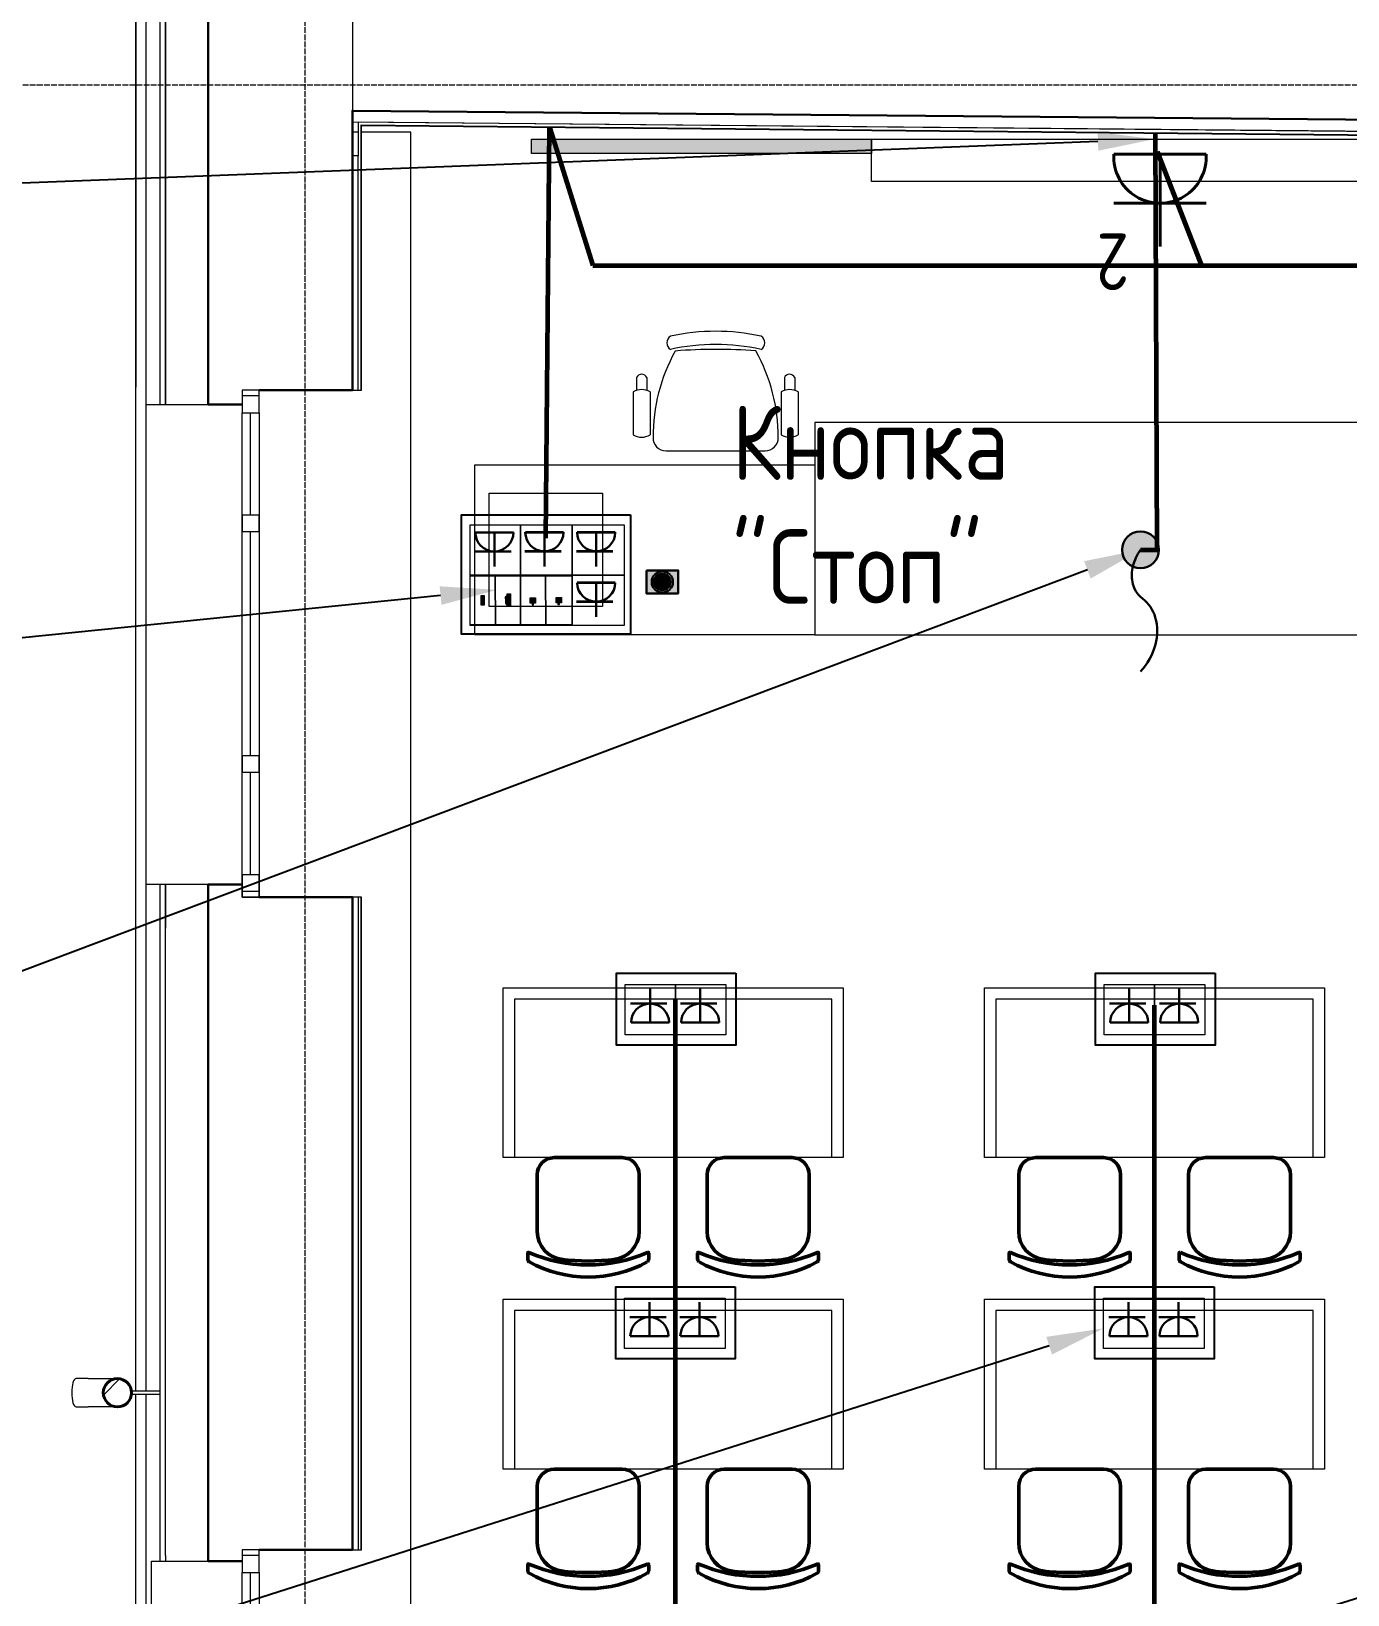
# Model space of a CAD drawing. Header units: millimetres. Extents: x -32 to 417638015, y -35 to 175284279.
# Drawn here: x 1288140 to 1292789, y 83069 to 88588 of the extents above; entities that cross this region are included whole.
import ezdxf
from ezdxf import colors
from ezdxf.entities.mleader import LeaderData, LeaderLine
from ezdxf.math import Vec2, Vec3

# ---------------------------------------------------------------- set-up
doc = ezdxf.new("R2010")
doc.units = ezdxf.units.MM
doc.linetypes.add('ADSK_Линия сетки', pattern=[25, 20, -2.5, 0, -2.5])
for name, color, linetype, lineweight in [('_ Окна', 7, 'Continuous', 9), ('_ЭМ_В полу', 26, 'Кабель в трубе', 60), ('_ЭМ_гофра', 5, 'Continuous', 60), ('_ЭМ_Розетки комп', 1, 'Continuous', 30), ('Обобщенные модели', 7, 'Continuous', 18), ('Окна', 7, 'Continuous', 9), ('Оси', 253, 'Continuous', 9), ('Перекрытие', 7, 'Continuous', 18), ('Стены наружные', 7, 'Continuous', 18), ('Стены несущие', 7, 'Continuous', 30), ('Стены отделка', 7, 'Continuous', 30), ('Стены штриховка', 7, 'Continuous', 9), ('ТХ', 5, 'Continuous', 0), ('ТХ_Задание ЭОМ_СС', 6, 'Continuous', 0), ('ШТРИХОВКА', 252, 'Continuous', 15), ('Электро', 250, 'Continuous', 25), ('ЭМ', 5, 'Continuous', 40), ('ЭОМ_Кабель Быт. розеток', 5, 'Continuous', 30), ('ЭОМ_Кабель для СУП', 150, 'Continuous', 9), ('ЭОМ_Кабельный вывод', 1, 'Continuous', 35)]:
    doc.layers.add(name, color=color, linetype=linetype, lineweight=lineweight)
for name, color, linetype in [('_ЭМ_Надписи', 7, 'Continuous'), ('PDF _СС_розетки', 7, 'Continuous'), ('ВНУТРЯНКА', 1, 'Continuous')]:
    doc.layers.add(name, color=color, linetype=linetype)
doc.layers.add('PDF _ЭОМ _розетки', color=7, linetype='Continuous', true_color=0xeb0000)
doc.styles.add('ELine', font='txt.shx')
doc.styles.add('GOST Common', font='GOST_Common.ttf', dxfattribs={"width": 0.9, "height": 350})
doc.styles.add('ЭОМ', font='isocpeur.ttf', dxfattribs={"width": 0.85, "height": 250})
doc.linetypes.add('TRAY', pattern='A,12.119257,["_",ELine,S=4.5,R=90,X=0,Y=-1.555839],0.750382,["_",ELine,S=4.5,R=0,X=0,Y=-0.805849],1.314849,["_",ELine,S=4.5,R=0,X=0,Y=-0.805849],2.250029,["_",ELine,S=4.5,R=90,X=0,Y=-1.555839],13.565483', length=30)
doc.linetypes.add('Кабель в трубе', pattern='A,8,[133,ltypeshp.shx,S=1,R=0,X=10,Y=1.3],-3,[130,ltypeshp.shx,S=1.5,R=-45,X=-1.5,Y=0],8', length=19)

# ---------------------------------------------------------------- blocks, each defined once
blk = doc.blocks.new('_ЭМ_ТХ2_4 Этаж')
at = {"lineweight": 0}
h = blk.add_hatch(color=8, dxfattribs=at)
h.dxf.hatch_style = 1
h.paths.add_polyline_path([(1914.8, 36444.1), (1914.8, 36394.1), (714.8, 36394.1), (714.8, 36444.1)])
at = {"color": 8, "linetype": 'Continuous'}
for p, q in [((1085.2, 35603), (1085.2, 35557.4)), ((1122, 35602.9), (1122, 35557.2)), ((1607.7, 35602.9), (1607.7, 35557.2)), ((1644.4, 35603), (1644.4, 35557.4)), ((1073.2, 35551.6), (1073.2, 35400.4)), ((1133.4, 35551.6), (1133.4, 35400.4)), ((1596.2, 35551.6), (1596.2, 35400.4)), ((1656.4, 35551.6), (1656.4, 35400.4)), ((1189.7, 35344.1), (1539.9, 35344.1))]:
    blk.add_line(p, q, dxfattribs=at)
at = {"color": 8, "linetype": 'ByBlock', "lineweight": -2}
for p, q in [((794.7, 32848.4), (1034.9, 32848.4)), ((794.7, 32848.4), (1034.9, 32848.4)), ((1394.7, 32848.4), (1634.9, 32848.4)), ((1394.7, 32848.4), (1634.9, 32848.4)), ((2494.7, 32848.4), (2734.9, 32848.4)), ((2494.7, 32848.4), (2734.9, 32848.4)), ((3094.7, 32848.4), (3334.9, 32848.4)), ((3094.7, 32848.4), (3334.9, 32848.4)), ((734.9, 32788.4), (734.9, 32588.1)), ((734.9, 32788.4), (734.9, 32588.1)), ((1094.9, 32788.4), (1094.9, 32588.1)), ((1094.9, 32788.4), (1094.9, 32588.1)), ((1334.9, 32788.4), (1334.9, 32588.1)), ((1334.9, 32788.4), (1334.9, 32588.1)), ((1694.9, 32788.4), (1694.9, 32588.1)), ((1694.9, 32788.4), (1694.9, 32588.1)), ((2434.9, 32788.4), (2434.9, 32588.1)), ((2434.9, 32788.4), (2434.9, 32588.1)), ((2794.9, 32788.4), (2794.9, 32588.1)), ((2794.9, 32788.4), (2794.9, 32588.1)), ((3034.9, 32788.4), (3034.9, 32588.1)), ((3034.9, 32788.4), (3034.9, 32588.1)), ((3394.9, 32788.4), (3394.9, 32588.1)), ((3394.9, 32788.4), (3394.9, 32588.1)), ((701.4, 32489.4), (701.4, 32511.1)), ((701.4, 32489.4), (701.4, 32511.1)), ((1128.4, 32489.4), (1128.4, 32511.1)), ((1128.4, 32489.4), (1128.4, 32511.1)), ((1301.4, 32489.4), (1301.4, 32511.1)), ((1301.4, 32489.4), (1301.4, 32511.1)), ((1728.4, 32489.4), (1728.4, 32511.1)), ((1728.4, 32489.4), (1728.4, 32511.1)), ((2401.4, 32489.4), (2401.4, 32511.1)), ((2401.4, 32489.4), (2401.4, 32511.1)), ((2828.4, 32489.4), (2828.4, 32511.1)), ((2828.4, 32489.4), (2828.4, 32511.1)), ((3001.4, 32489.4), (3001.4, 32511.1)), ((3001.4, 32489.4), (3001.4, 32511.1)), ((3428.4, 32489.4), (3428.4, 32511.1)), ((3428.4, 32489.4), (3428.4, 32511.1)), ((794.7, 31748.4), (1034.9, 31748.4)), ((794.7, 31748.4), (1034.9, 31748.4)), ((1394.7, 31748.4), (1634.9, 31748.4)), ((1394.7, 31748.4), (1634.9, 31748.4)), ((2494.7, 31748.4), (2734.9, 31748.4)), ((2494.7, 31748.4), (2734.9, 31748.4)), ((3094.7, 31748.4), (3334.9, 31748.4)), ((3094.7, 31748.4), (3334.9, 31748.4)), ((734.9, 31688.4), (734.9, 31488.1)), ((734.9, 31688.4), (734.9, 31488.1)), ((1094.9, 31688.4), (1094.9, 31488.1)), ((1094.9, 31688.4), (1094.9, 31488.1)), ((1334.9, 31688.4), (1334.9, 31488.1)), ((1334.9, 31688.4), (1334.9, 31488.1)), ((1694.9, 31688.4), (1694.9, 31488.1)), ((1694.9, 31688.4), (1694.9, 31488.1)), ((2434.9, 31688.4), (2434.9, 31488.1)), ((2434.9, 31688.4), (2434.9, 31488.1)), ((2794.9, 31688.4), (2794.9, 31488.1)), ((2794.9, 31688.4), (2794.9, 31488.1)), ((3034.9, 31688.4), (3034.9, 31488.1)), ((3034.9, 31688.4), (3034.9, 31488.1)), ((3394.9, 31688.4), (3394.9, 31488.1)), ((3394.9, 31688.4), (3394.9, 31488.1)), ((701.4, 31389.4), (701.4, 31411.1)), ((701.4, 31389.4), (701.4, 31411.1)), ((1128.4, 31389.4), (1128.4, 31411.1)), ((1128.4, 31389.4), (1128.4, 31411.1)), ((1301.4, 31389.4), (1301.4, 31411.1)), ((1301.4, 31389.4), (1301.4, 31411.1)), ((1728.4, 31389.4), (1728.4, 31411.1)), ((1728.4, 31389.4), (1728.4, 31411.1)), ((2401.4, 31389.4), (2401.4, 31411.1)), ((2401.4, 31389.4), (2401.4, 31411.1)), ((2828.4, 31389.4), (2828.4, 31411.1)), ((2828.4, 31389.4), (2828.4, 31411.1)), ((3001.4, 31389.4), (3001.4, 31411.1)), ((3001.4, 31389.4), (3001.4, 31411.1)), ((3428.4, 31389.4), (3428.4, 31411.1)), ((3428.4, 31389.4), (3428.4, 31411.1))]:
    blk.add_line(p, q, dxfattribs=at)
at = {"color": 8, "lineweight": 0}
blk.add_lwpolyline([(1914.8, 36444.1), (1914.8, 36394.1), (714.8, 36394.1), (714.8, 36444.1), (1914.8, 36444.1)], dxfattribs=at)
at = {"color": 8, "linetype": 'Continuous', "lineweight": 5}
blk.add_lwpolyline([(3914.8, 36294.1), (1914.8, 36294.1), (1914.8, 36444.1), (3914.8, 36444.1)], close=True, dxfattribs=at)
at = {"color": 8, "linetype": 'Continuous'}
for centre, radius, start, end in [((1220.9, 35725.3), 28.1, 124.2915, 235.7083), ((1365.5, 35018.4), 747.5, 77.602, 102.3978), ((1365.5, 34971.9), 747.5, 77.602, 102.3978), ((1510.2, 35725.3), 28.1, 304.2901, 55.7096), ((1768.2, 35392.6), 624.5, 150.9068, 180.1215), ((1365.5, 33940.1), 1761.9, 85.3938, 94.6546), ((961.4, 35392.6), 624.5, 359.878, 29.1059), ((1103.6, 35594.4), 20.2, 24.8955, 155.3354), ((1626, 35594.4), 20.2, 24.8955, 155.3354), ((1103.3, 35501.5), 58.4, 58.951, 121.0488), ((1626.3, 35501.5), 58.4, 58.951, 121.0488), ((1103.3, 35450.4), 58.4, 238.951, 301.0488), ((1189.1, 35389.5), 45.4, 177.8135, 270.7479), ((1540.5, 35389.5), 45.4, 269.2519, 2.1866), ((1626.3, 35450.4), 58.4, 238.951, 301.0488)]:
    blk.add_arc(centre, radius, start, end, dxfattribs=at)
at = {"color": 8, "linetype": 'ByBlock', "lineweight": -2}
for centre, radius, start, end in [((794.9, 32788.4), 60, 90, 180), ((794.9, 32788.4), 60, 90, 180), ((1034.9, 32788.4), 60, 0, 90), ((1034.9, 32788.4), 60, 0, 90), ((1394.9, 32788.4), 60, 90, 180), ((1394.9, 32788.4), 60, 90, 180), ((1634.9, 32788.4), 60, 0, 90), ((1634.9, 32788.4), 60, 0, 90), ((2494.9, 32788.4), 60, 90, 180), ((2494.9, 32788.4), 60, 90, 180), ((2734.9, 32788.4), 60, 0, 90), ((2734.9, 32788.4), 60, 0, 90), ((3094.9, 32788.4), 60, 90, 180), ((3094.9, 32788.4), 60, 90, 180), ((3334.9, 32788.4), 60, 0, 90), ((3334.9, 32788.4), 60, 0, 90), ((834.9, 32588.1), 100, 180, 264.2584), ((834.9, 32588.1), 100, 180, 264.2584), ((994.9, 32588.1), 100, 275.7416, 0), ((994.9, 32588.1), 100, 275.7416, 0), ((1434.9, 32588.1), 100, 180, 264.2584), ((1434.9, 32588.1), 100, 180, 264.2584), ((1594.9, 32588.1), 100, 275.7416, 0), ((1594.9, 32588.1), 100, 275.7416, 0), ((2534.9, 32588.1), 100, 180, 264.2584), ((2534.9, 32588.1), 100, 180, 264.2584), ((2694.9, 32588.1), 100, 275.7416, 0), ((2694.9, 32588.1), 100, 275.7416, 0), ((3134.9, 32588.1), 100, 180, 264.2584), ((3134.9, 32588.1), 100, 180, 264.2584), ((3294.9, 32588.1), 100, 275.7416, 0), ((3294.9, 32588.1), 100, 275.7416, 0), ((704.4, 32511.1), 3, 63.8978, 180), ((704.4, 32511.1), 3, 63.8978, 180), ((914.9, 32990.7), 520.8, 246.3195, 293.6805), ((914.9, 32990.7), 520.8, 246.3195, 293.6805), ((1125.4, 32511.1), 3, 0, 116.1022), ((1125.4, 32511.1), 3, 0, 116.1022), ((1304.4, 32511.1), 3, 63.8978, 180), ((1304.4, 32511.1), 3, 63.8978, 180), ((1514.9, 32990.7), 520.8, 246.3195, 293.6805), ((1514.9, 32990.7), 520.8, 246.3195, 293.6805), ((1725.4, 32511.1), 3, 0, 116.1022), ((1725.4, 32511.1), 3, 0, 116.1022), ((2404.4, 32511.1), 3, 63.8978, 180), ((2404.4, 32511.1), 3, 63.8978, 180), ((2614.9, 32990.7), 520.8, 246.3195, 293.6805), ((2614.9, 32990.7), 520.8, 246.3195, 293.6805), ((2825.4, 32511.1), 3, 0, 116.1022), ((2825.4, 32511.1), 3, 0, 116.1022), ((3004.4, 32511.1), 3, 63.8978, 180), ((3004.4, 32511.1), 3, 63.8978, 180), ((3214.9, 32990.7), 520.8, 246.3195, 293.6805), ((3214.9, 32990.7), 520.8, 246.3195, 293.6805), ((3425.4, 32511.1), 3, 0, 116.1022), ((3425.4, 32511.1), 3, 0, 116.1022), ((711.4, 32489.4), 10, 180, 238.0683), ((711.4, 32489.4), 10, 180, 238.0683), ((914.9, 32857.4), 430.5, 240.9917, 299.0083), ((914.9, 32857.4), 430.5, 240.9917, 299.0083), ((914.9, 33283.9), 800.4, 263.247, 276.753), ((914.9, 33283.9), 800.4, 263.247, 276.753), ((1118.4, 32489.4), 10, 301.9317, 0), ((1118.4, 32489.4), 10, 301.9317, 0), ((1311.4, 32489.4), 10, 180, 238.0683), ((1311.4, 32489.4), 10, 180, 238.0683), ((1514.9, 32857.4), 430.5, 240.9917, 299.0083), ((1514.9, 32857.4), 430.5, 240.9917, 299.0083), ((1514.9, 33283.9), 800.4, 263.247, 276.753), ((1514.9, 33283.9), 800.4, 263.247, 276.753), ((1718.4, 32489.4), 10, 301.9317, 0), ((1718.4, 32489.4), 10, 301.9317, 0), ((2411.4, 32489.4), 10, 180, 238.0683), ((2411.4, 32489.4), 10, 180, 238.0683), ((2614.9, 32857.4), 430.5, 240.9917, 299.0083), ((2614.9, 32857.4), 430.5, 240.9917, 299.0083), ((2614.9, 33283.9), 800.4, 263.247, 276.753), ((2614.9, 33283.9), 800.4, 263.247, 276.753), ((2818.4, 32489.4), 10, 301.9317, 0), ((2818.4, 32489.4), 10, 301.9317, 0), ((3011.4, 32489.4), 10, 180, 238.0683), ((3011.4, 32489.4), 10, 180, 238.0683), ((3214.9, 32857.4), 430.5, 240.9917, 299.0083), ((3214.9, 32857.4), 430.5, 240.9917, 299.0083), ((3214.9, 33283.9), 800.4, 263.247, 276.753), ((3214.9, 33283.9), 800.4, 263.247, 276.753), ((3418.4, 32489.4), 10, 301.9317, 0), ((3418.4, 32489.4), 10, 301.9317, 0), ((794.9, 31688.4), 60, 90, 180), ((794.9, 31688.4), 60, 90, 180), ((1034.9, 31688.4), 60, 0, 90), ((1034.9, 31688.4), 60, 0, 90), ((1394.9, 31688.4), 60, 90, 180), ((1394.9, 31688.4), 60, 90, 180), ((1634.9, 31688.4), 60, 0, 90), ((1634.9, 31688.4), 60, 0, 90), ((2494.9, 31688.4), 60, 90, 180), ((2494.9, 31688.4), 60, 90, 180), ((2734.9, 31688.4), 60, 0, 90), ((2734.9, 31688.4), 60, 0, 90), ((3094.9, 31688.4), 60, 90, 180), ((3094.9, 31688.4), 60, 90, 180), ((3334.9, 31688.4), 60, 0, 90), ((3334.9, 31688.4), 60, 0, 90), ((834.9, 31488.1), 100, 180, 264.2584), ((834.9, 31488.1), 100, 180, 264.2584), ((994.9, 31488.1), 100, 275.7416, 0), ((994.9, 31488.1), 100, 275.7416, 0), ((1434.9, 31488.1), 100, 180, 264.2584), ((1434.9, 31488.1), 100, 180, 264.2584), ((1594.9, 31488.1), 100, 275.7416, 0), ((1594.9, 31488.1), 100, 275.7416, 0), ((2534.9, 31488.1), 100, 180, 264.2584), ((2534.9, 31488.1), 100, 180, 264.2584), ((2694.9, 31488.1), 100, 275.7416, 0), ((2694.9, 31488.1), 100, 275.7416, 0), ((3134.9, 31488.1), 100, 180, 264.2584), ((3134.9, 31488.1), 100, 180, 264.2584), ((3294.9, 31488.1), 100, 275.7416, 0), ((3294.9, 31488.1), 100, 275.7416, 0), ((704.4, 31411.1), 3, 63.8978, 180), ((704.4, 31411.1), 3, 63.8978, 180), ((914.9, 31890.7), 520.8, 246.3195, 293.6805), ((914.9, 31890.7), 520.8, 246.3195, 293.6805), ((1125.4, 31411.1), 3, 0, 116.1022), ((1125.4, 31411.1), 3, 0, 116.1022), ((1304.4, 31411.1), 3, 63.8978, 180), ((1304.4, 31411.1), 3, 63.8978, 180), ((1514.9, 31890.7), 520.8, 246.3195, 293.6805), ((1514.9, 31890.7), 520.8, 246.3195, 293.6805), ((1725.4, 31411.1), 3, 0, 116.1022), ((1725.4, 31411.1), 3, 0, 116.1022), ((2404.4, 31411.1), 3, 63.8978, 180), ((2404.4, 31411.1), 3, 63.8978, 180), ((2614.9, 31890.7), 520.8, 246.3195, 293.6805), ((2614.9, 31890.7), 520.8, 246.3195, 293.6805), ((2825.4, 31411.1), 3, 0, 116.1022), ((2825.4, 31411.1), 3, 0, 116.1022), ((3004.4, 31411.1), 3, 63.8978, 180), ((3004.4, 31411.1), 3, 63.8978, 180), ((3214.9, 31890.7), 520.8, 246.3195, 293.6805), ((3214.9, 31890.7), 520.8, 246.3195, 293.6805), ((3425.4, 31411.1), 3, 0, 116.1022), ((3425.4, 31411.1), 3, 0, 116.1022), ((711.4, 31389.4), 10, 180, 238.0683), ((711.4, 31389.4), 10, 180, 238.0683), ((914.9, 31757.4), 430.5, 240.9917, 299.0083), ((914.9, 31757.4), 430.5, 240.9917, 299.0083), ((914.9, 32183.9), 800.4, 263.247, 276.753), ((914.9, 32183.9), 800.4, 263.247, 276.753), ((1118.4, 31389.4), 10, 301.9317, 0), ((1118.4, 31389.4), 10, 301.9317, 0), ((1311.4, 31389.4), 10, 180, 238.0683), ((1311.4, 31389.4), 10, 180, 238.0683), ((1514.9, 31757.4), 430.5, 240.9917, 299.0083), ((1514.9, 31757.4), 430.5, 240.9917, 299.0083), ((1514.9, 32183.9), 800.4, 263.247, 276.753), ((1514.9, 32183.9), 800.4, 263.247, 276.753), ((1718.4, 31389.4), 10, 301.9317, 0), ((1718.4, 31389.4), 10, 301.9317, 0), ((2411.4, 31389.4), 10, 180, 238.0683), ((2411.4, 31389.4), 10, 180, 238.0683), ((2614.9, 31757.4), 430.5, 240.9917, 299.0083), ((2614.9, 31757.4), 430.5, 240.9917, 299.0083), ((2614.9, 32183.9), 800.4, 263.247, 276.753), ((2614.9, 32183.9), 800.4, 263.247, 276.753), ((2818.4, 31389.4), 10, 301.9317, 0), ((2818.4, 31389.4), 10, 301.9317, 0), ((3011.4, 31389.4), 10, 180, 238.0683), ((3011.4, 31389.4), 10, 180, 238.0683), ((3214.9, 31757.4), 430.5, 240.9917, 299.0083), ((3214.9, 31757.4), 430.5, 240.9917, 299.0083), ((3214.9, 32183.9), 800.4, 263.247, 276.753), ((3214.9, 32183.9), 800.4, 263.247, 276.753), ((3418.4, 31389.4), 10, 301.9317, 0), ((3418.4, 31389.4), 10, 301.9317, 0)]:
    blk.add_arc(centre, radius, start, end, dxfattribs=at)
at = {"layer": 'ТХ', "color": 8}
for p, q in [((514.8, 35294.1), (1714.8, 35294.1)), ((514.8, 34694.1), (514.8, 35294.1)), ((1714.8, 35294.1), (1714.8, 34694.1)), ((564.8, 35194.1), (964.8, 35194.1)), ((564.8, 34794.1), (564.8, 35194.1)), ((964.8, 35194.1), (964.8, 34794.1)), ((964.8, 34794.1), (564.8, 34794.1)), ((1714.8, 34694.1), (514.8, 34694.1)), ((1774.8, 33408.4), (654.8, 33408.4)), ((654.8, 33408.4), (654.8, 32848.4)), ((1774.8, 32848.4), (1774.8, 33408.4)), ((3474.8, 33408.4), (2354.8, 33408.4)), ((2354.8, 33408.4), (2354.8, 32848.4)), ((3474.8, 32848.4), (3474.8, 33408.4)), ((1774.8, 32308.4), (654.8, 32308.4)), ((654.8, 32308.4), (654.8, 31748.4)), ((1774.8, 31748.4), (1774.8, 32308.4)), ((3474.8, 32308.4), (2354.8, 32308.4)), ((2354.8, 32308.4), (2354.8, 31748.4)), ((3474.8, 31748.4), (3474.8, 32308.4))]:
    blk.add_line(p, q, dxfattribs=at)
for points in [[(1714.8, 35444.1), (1714.8, 34694.1), (4114.8, 34694.1), (4114.8, 35444.1)], [(614.8, 33448.4), (1814.8, 33448.4), (1814.8, 32848.4), (614.8, 32848.4)], [(2314.8, 33448.4), (3514.8, 33448.4), (3514.8, 32848.4), (2314.8, 32848.4)], [(614.8, 32348.4), (1814.8, 32348.4), (1814.8, 31748.4), (614.8, 31748.4)], [(2314.8, 32348.4), (3514.8, 32348.4), (3514.8, 31748.4), (2314.8, 31748.4)]]:
    blk.add_lwpolyline(points, close=True, dxfattribs=at)
blk = doc.blocks.new('План 4 этажа')
at = {"layer": 'Обобщенные модели', "lineweight": 9}
h = blk.add_hatch(dxfattribs=at)
h.set_pattern_fill('FP_18', color=8, angle=90, style=0, pattern_type=2)
h.set_pattern_definition([(45, (591.94, 243.9), (-106.066, 106.066), [])])
h.paths.add_polyline_path([(-6644.722, 32208.588), (-6624.674, 32218.243), (-6610.8, 32235.64), (-6605.848, 32257.334), (-6610.8, 32279.029), (-6624.674, 32296.426), (-6644.722, 32306.081), (-6666.974, 32306.081), (-6687.023, 32296.426), (-6700.897, 32279.029), (-6705.848, 32257.334), (-6700.897, 32235.64), (-6687.023, 32218.243), (-6666.974, 32208.588), (-6662.715, 32208.588)])
at = {"layer": '_ Окна', "color": 8, "lineweight": 18}
for p, q in [((-6155.848, 35796.673), (-6215.848, 35796.673)), ((-6215.848, 35796.673), (-6215.848, 35716.673)), ((-6155.848, 35716.673), (-6155.848, 35796.673)), ((-6215.848, 35716.673), (-6155.848, 35716.673)), ((-6215.848, 35356.673), (-6155.848, 35356.673)), ((-6215.848, 35296.673), (-6215.848, 35356.673)), ((-6155.848, 35356.673), (-6155.848, 35296.673)), ((-6155.848, 35296.673), (-6215.848, 35296.673)), ((-6215.848, 34506.673), (-6155.848, 34506.673)), ((-6215.848, 34446.673), (-6215.848, 34506.673)), ((-6155.848, 34506.673), (-6155.848, 34446.673)), ((-6155.848, 34446.673), (-6215.848, 34446.673)), ((-6215.848, 34086.673), (-6155.848, 34086.673)), ((-6215.848, 34006.673), (-6215.848, 34086.673)), ((-6155.848, 34086.673), (-6155.848, 34006.673)), ((-6155.848, 34006.673), (-6215.848, 34006.673)), ((-6155.848, 31702.155), (-6215.848, 31702.155)), ((-6215.848, 31702.155), (-6215.848, 31622.155)), ((-6155.848, 31622.155), (-6155.848, 31702.155)), ((-6215.848, 31622.155), (-6155.848, 31622.155))]:
    blk.add_line(p, q, dxfattribs=at)
at = {"layer": '_ Окна', "color": 8}
for p, q in [((-6155.848, 35776.673), (-6215.848, 35776.673)), ((-6185.848, 35356.673), (-6185.848, 35716.673)), ((-6185.848, 34506.673), (-6185.848, 35296.673)), ((-6185.848, 34086.673), (-6185.848, 34446.673)), ((-6155.848, 34026.673), (-6215.848, 34026.673)), ((-6155.848, 31682.155), (-6215.848, 31682.155)), ((-6185.848, 31262.155), (-6185.848, 31622.155))]:
    blk.add_line(p, q, dxfattribs=at)
at = {"layer": 'Обобщенные модели', "color": 8}
for p, q in [((-6759.496, 32307.334), (-6802, 32307.334)), ((-6505.848, 32262.334), (-6604.989, 32262.334)), ((-6604.989, 32252.334), (-6505.848, 32252.334)), ((-6802, 32207.334), (-6759.496, 32207.334))]:
    blk.add_line(p, q, dxfattribs=at)
at = {"layer": 'Обобщенные модели', "color": 8, "flags": 128}
for points in [[(-6759.496, 32307.334), (-6753.828, 32307.334), (-6748.243, 32307.334), (-6742.751, 32307.334), (-6737.36, 32307.334), (-6732.078, 32307.334), (-6726.914, 32307.334), (-6721.876, 32307.334), (-6716.973, 32307.334), (-6712.212, 32307.334), (-6707.601, 32307.334), (-6703.147, 32307.334), (-6698.857, 32307.334), (-6694.738, 32307.334), (-6690.798, 32307.334), (-6687.041, 32307.334), (-6683.474, 32307.334), (-6680.103, 32307.334), (-6676.933, 32307.334), (-6673.97, 32307.334), (-6671.217, 32307.334), (-6668.865, 32307.334)], [(-6668.865, 32207.334), (-6670.136, 32207.334), (-6672.799, 32207.334), (-6675.675, 32207.334), (-6678.76, 32207.334), (-6682.048, 32207.334), (-6685.534, 32207.334), (-6689.212, 32207.334), (-6693.077, 32207.334), (-6697.123, 32207.334), (-6701.342, 32207.334), (-6705.729, 32207.334), (-6710.276, 32207.334), (-6714.975, 32207.334), (-6719.82, 32207.334), (-6724.803, 32207.334), (-6729.915, 32207.334), (-6735.149, 32207.334), (-6740.496, 32207.334), (-6745.947, 32207.334), (-6751.495, 32207.334), (-6757.129, 32207.334), (-6759.496, 32207.334)]]:
    blk.add_lwpolyline(points, dxfattribs=at)
at = {"layer": 'Обобщенные модели', "color": 8}
for start, end in [(0, 180), (180, 0)]:
    blk.add_arc((-6655.848, 32257.334), 52, start, end, dxfattribs=at)
at = {"layer": 'Обобщенные модели', "color": 8, "lineweight": 40}
for start, end in [(0, 180), (180, 0)]:
    blk.add_arc((-6655.848, 32257.334), 50, start, end, dxfattribs=at)
at = {"layer": 'Обобщенные модели', "color": 8}
for start_param, end_param in [(3.14159265, 4.71238898), (4.71238898, 6.28318531)]:
    blk.add_ellipse((-6802, 32257.334), major_axis=(0, -50), ratio=0.30901699, start_param=start_param, end_param=end_param, dxfattribs=at)
at = {"layer": 'Окна', "color": 8}
for p, q in [((-6215.848, 35796.673), (-6215.848, 35716.673)), ((-6155.848, 35796.673), (-6215.848, 35796.673)), ((-6155.848, 35716.673), (-6155.848, 35796.673)), ((-6215.848, 35356.673), (-6215.848, 35716.673)), ((-6155.848, 35716.673), (-6155.848, 35356.673)), ((-6215.848, 35356.673), (-6215.848, 35296.673)), ((-6155.848, 35296.673), (-6155.848, 35356.673)), ((-6215.848, 34506.673), (-6215.848, 35296.673)), ((-6155.848, 35296.673), (-6155.848, 34506.673)), ((-6215.848, 34506.673), (-6215.848, 34446.673)), ((-6155.848, 34446.673), (-6155.848, 34506.673)), ((-6215.848, 34086.673), (-6215.848, 34446.673)), ((-6155.848, 34446.673), (-6155.848, 34086.673)), ((-6215.848, 34086.673), (-6215.848, 34006.673)), ((-6155.848, 34006.673), (-6155.848, 34086.673)), ((-6215.848, 34006.673), (-6155.848, 34006.673)), ((-6215.848, 31702.155), (-6215.848, 31622.155)), ((-6155.848, 31702.155), (-6215.848, 31702.155)), ((-6155.848, 31622.155), (-6155.848, 31702.155)), ((-6215.848, 31262.155), (-6215.848, 31622.155)), ((-6155.848, 31622.155), (-6155.848, 31262.155))]:
    blk.add_line(p, q, dxfattribs=at)
at = {"layer": 'Оси', "color": 8, "linetype": 'ADSK_Линия сетки'}
for p, q in [((-5993.495, -3353.101), (-5993.495, 44439.553)), ((-10052.178, 36874.489), (56511.792, 36874.489))]:
    blk.add_line(p, q, dxfattribs=at)
at = {"layer": 'Перекрытие', "color": 8}
for p, q in [((-5805.848, 36707.96), (-5825.848, 36707.96)), ((-5619.637, 36707.96), (-5793.898, 36707.96)), ((-5619.637, 21537.605), (-5619.637, 36707.96)), ((-5815.848, 31701.675), (-6155.848, 31701.675))]:
    blk.add_line(p, q, dxfattribs=at)
at = {"layer": 'Стены наружные', "color": 8}
for p, q in [((-6590.848, 32262.111), (-6590.848, 43352.558)), ((-6555.848, 43352.683), (-6555.848, 32261.986)), ((-6555.848, 35746.673), (-6505.848, 35746.673)), ((-6505.848, 34051.673), (-6555.848, 34051.673)), ((-6590.848, 20667.125), (-6590.848, 32252.558)), ((-6555.848, 32252.683), (-6555.848, 20667.125)), ((-6535.848, 30007.155), (-6535.848, 31662.155)), ((-6535.848, 31662.155), (-6505.848, 31662.155))]:
    blk.add_line(p, q, dxfattribs=at)
at = {"layer": 'Стены несущие', "color": 8}
for p, q in [((-6335.848, 43588.626), (-6335.848, 35746.673)), ((-6335.848, 35746.673), (-6335.848, 42998.612)), ((-5825.848, 36783.642), (201.939, 36730.717)), ((-5825.848, 35796.673), (-5825.848, 36783.642)), ((-6155.848, 35796.673), (-5825.848, 35796.673)), ((-6335.848, 35746.673), (-6215.848, 35746.673)), ((-6335.848, 34051.673), (-6335.848, 31682.155)), ((-6215.848, 34051.673), (-6335.848, 34051.673)), ((-5825.848, 34006.673), (-6155.848, 34006.673)), ((-5825.848, 34006.673), (-5825.848, 31702.155)), ((-6335.848, 31662.155), (-6335.848, 33897.89)), ((-6155.848, 31702.155), (-5825.848, 31702.155)), ((-6335.848, 31662.155), (-6215.848, 31662.155))]:
    blk.add_line(p, q, dxfattribs=at)
at = {"layer": 'Стены отделка', "color": 8, "lineweight": 9}
for p, q in [((-6590.848, 43845.358), (-6590.848, 35807.743)), ((-6505.848, 43759.771), (-6505.848, 35746.673)), ((-5827.896, 36783.66), (-5828.247, 36743.662)), ((-5825.848, 36783.642), (-5827.896, 36783.66)), ((-5828.247, 36743.662), (182.643, 36690.885)), ((-5805.848, 36743.47), (-5805.848, 36623.8)), ((175.997, 36685.644), (-5805.848, 36743.47)), ((-5793.848, 35796.673), (-5793.848, 36731.354)), ((-5793.848, 36731.354), (175.881, 36673.644)), ((-5805.848, 36623.8), (-5825.848, 36623.8)), ((-5825.848, 35796.673), (-5793.848, 35796.673)), ((-6505.848, 35746.673), (-6485.848, 35746.673)), ((-6485.848, 35746.673), (-6335.848, 35746.673)), ((-6505.848, 34051.673), (-6505.848, 31662.155)), ((-6485.848, 34051.673), (-6505.848, 34051.673)), ((-6335.848, 34051.673), (-6485.848, 34051.673)), ((-6485.848, 34051.673), (-6485.848, 33897.89)), ((-6335.848, 33897.89), (-6335.848, 34051.673)), ((-5793.848, 34006.673), (-5825.848, 34006.673)), ((-5805.848, 34006.673), (-5805.848, 33852.89)), ((-5793.848, 31702.155), (-5793.848, 34006.673)), ((-5825.848, 31702.155), (-5793.848, 31702.155)), ((-5805.848, 31722.155), (-5805.848, 31702.155)), ((-6505.848, 31662.155), (-6335.848, 31662.155)), ((-6485.848, 31682.155), (-6485.848, 31662.155))]:
    blk.add_line(p, q, dxfattribs=at)
at = {"layer": 'Стены штриховка', "color": 8}
for p, q in [((-6485.848, 35746.673), (-6485.848, 43759.637)), ((-6485.848, 43739.636), (-6485.848, 35746.673)), ((-5825.848, 37163.657), (-5825.848, 36783.642)), ((-5795.848, 35796.673), (-5795.848, 36733.373)), ((-5795.848, 36733.373), (175.901, 36675.644)), ((-5805.848, 35796.673), (-5805.848, 36623.8)), ((-6485.848, 31682.155), (-6485.848, 34051.673)), ((-5795.848, 31702.155), (-5795.848, 34006.673)), ((-5805.848, 33852.89), (-5805.848, 31722.155))]:
    blk.add_line(p, q, dxfattribs=at)
blk = doc.blocks.new('*U506')
at = {"transparency": 33554559}
h = blk.add_hatch(color=7, dxfattribs=at)
h.dxf.hatch_style = 1
h.paths.add_polyline_path([(37.5, -27), (37.5, 27), (-37.5, 27), (-37.5, -27)])
at = {"transparency": 33554687}
h = blk.add_hatch(color=250, dxfattribs=at)
h.dxf.hatch_style = 1
h.paths.add_polyline_path([(-25, 0, 1), (25, 0, 1)])
h.paths.add_polyline_path([(20, 0, -1), (-20, 0, -1)], flags=16)
h = blk.add_hatch(color=1, dxfattribs=at)
h.dxf.hatch_style = 1
h.paths.add_polyline_path([(-20, 0, 1), (20, 0, 1)])
at = {"color": 0, "linetype": 'ByBlock'}
blk.add_lwpolyline([(-37.5, 27), (37.5, 27), (37.5, -27), (-37.5, -27)], close=True, dxfattribs=at)
at = {"linetype": 'ByBlock', "lineweight": 25}
for radius in [25, 20]:
    blk.add_circle((0, 0), radius, dxfattribs=at)
at = {"insert": (163.8, 415.3), "char_height": 175, "attachment_point": 1, "style": 'GOST Common'}
blk.add_mtext_dynamic_manual_height_columns('Кнопка\\P"Стоп"', width=85.894, gutter_width=12.5, heights=[0], dxfattribs=at)
blk = doc.blocks.new('*U755')
at = {"lineweight": -2}
h = blk.add_hatch(color=0, dxfattribs=at)
h.dxf.hatch_style = 1
edge = h.paths.add_edge_path()
edge.add_arc((0, 0), 65, 0, 360)
at = {"color": 0, "lineweight": -2}
blk.add_lwpolyline([(0, 0, -0.089362), (26.5, -58.4, -0.105459), (28.5, -112.9, -0.18734), (-7.2, -171.8, 0.159257), (-52.4, -238.2, 0.13816), (-53.1, -334.5, 0.121425), (0, -429.7)], format="xyb", dxfattribs=at)
blk.add_circle((0, 0), 65, dxfattribs=at)
at = {"color": 7, "style": 'GOST Common', "width": 0.9}
blk.add_attdef('ОБОРУДОВАНИЕ', (25.5, 446.9), '', height=250, dxfattribs=at)
blk = doc.blocks.new('Люк на 2 места')
at = {"layer": 'PDF _ЭОМ _розетки', "color": 3, "linetype": 'Continuous', "lineweight": 25, "transparency": 33554687}
blk.add_lwpolyline([(0, 254.6), (0, 0), (-421.6, 0), (-421.6, 254.6)], close=True, dxfattribs=at)
at = {"layer": 'PDF _ЭОМ _розетки', "color": 7, "linetype": 'Continuous', "lineweight": 20, "transparency": 33554687}
for points in [[(-213.4, 215.1), (-213.4, 37.3), (-391.2, 37.3), (-391.2, 215.1)], [(-35.6, 215.1), (-35.6, 37.3), (-213.4, 37.3), (-213.4, 215.1)]]:
    blk.add_lwpolyline(points, close=True, dxfattribs=at)
at = {"layer": 'ВНУТРЯНКА', "color": 5, "lineweight": 30, "ltscale": 100, "transparency": 33554687}
for p, q in [((-244.3, 147.2), (-372.2, 147.2)), ((-67.6, 147.2), (-195.5, 147.2))]:
    blk.add_line(p, q, dxfattribs=at)
at = {"layer": 'Электро', "color": 5, "lineweight": 30, "transparency": 33554687}
for p, q in [((-303.2, 80), (-303.2, 200.1)), ((-126.5, 80), (-126.5, 200.1)), ((-370.4, 80), (-235.9, 80)), ((-193.7, 80), (-59.2, 80))]:
    blk.add_line(p, q, dxfattribs=at)
at = {"layer": 'Электро', "color": 5, "lineweight": 30, "transparency": 33554687, "extrusion": (0, 0, -1)}
for centre in [(-303.2, 79.9), (-126.5, 79.9)]:
    blk.add_ellipse(centre, major_axis=(-47.6, -47.6), ratio=1, start_param=0.787621, end_param=3.924768, dxfattribs=at)
blk = doc.blocks.new('розетк для люка')
at = {"layer": 'ВНУТРЯНКА', "color": 5, "lineweight": 30, "ltscale": 100, "transparency": 33554687}
blk.add_line((-67.1, -58.8), (-67.1, 69), dxfattribs=at)
at = {"layer": 'Электро', "color": 5, "lineweight": 30, "transparency": 33554687}
for p, q in [((0, 67.3), (0, -67.3)), ((0, 0), (-120.1, 0))]:
    blk.add_line(p, q, dxfattribs=at)
blk.add_ellipse((0.1, 0), major_axis=(47.6, 47.6), ratio=1, start_param=0.787621, end_param=3.924768, dxfattribs=at)
blk = doc.blocks.new('Люк на 6 мест')
h = blk.add_hatch(color=256)
h.dxf.hatch_style = 1
h.paths.add_polyline_path([(-284.6, 515.7), (-284.6, 526.8), (-319.2, 527), (-319.2, 515.9)])
h = blk.add_hatch(color=256)
h.dxf.hatch_style = 1
h.paths.add_polyline_path([(-323.7, 435.1), (-323.7, 435.1), (-313, 442.8), (-289.1, 442.7), (-279.4, 435), (-279.4, 435), (-279.3, 422.8), (-323.6, 422.8)])
h = blk.add_hatch(color=256)
h.dxf.hatch_style = 1
h.paths.add_polyline_path([(-311.7, 334.8), (-311.7, 341.7), (-317.2, 341.7), (-317.3, 347.2), (-311.8, 347.2), (-311.8, 354.1), (-292.5, 354.1), (-292.5, 334.9)])
h = blk.add_hatch(color=256)
h.dxf.hatch_style = 1
h.paths.add_polyline_path([(-311.3, 243.2), (-311.3, 250.1), (-316.8, 250.1), (-316.8, 255.6), (-311.3, 255.6), (-311.3, 262.4), (-292, 262.5), (-292, 243.2)])
for p, q in [((-289.1, 442.7), (-296.8, 442.7)), ((-296.8, 442.7), (-296.8, 435)), ((-289.1, 435), (-289.1, 442.7)), ((-323.6, 422.8), (-323.7, 435.1)), ((-323.7, 435.1), (-323.7, 435.1)), ((-279.3, 422.8), (-323.6, 422.8)), ((-289.1, 435), (-279.4, 435)), ((-279.4, 435), (-279.3, 422.8))]:
    blk.add_line(p, q)
for points in [[(-215.5, 477.1), (-388.3, 476.8), (-388.3, 565.7), (-215.5, 566)], [(-284.6, 526.8), (-284.6, 515.7), (-319.2, 515.9), (-319.2, 527)], [(-215.5, 388.2), (-388.3, 387.9), (-388.3, 476.8), (-215.5, 477.1)], [(-215.5, 299.3), (-388.3, 299), (-388.3, 387.9), (-215.5, 388.2)], [(-215.8, 205.5), (-388.7, 205.1), (-388.3, 299), (-215.5, 299.3)]]:
    blk.add_lwpolyline(points, close=True)
for points in [[(-311.8, 347.2), (-317.3, 347.2), (-317.2, 341.7), (-311.7, 341.7)], [(-311.8, 347.2), (-311.8, 354.1), (-292.5, 354.1)], [(-292.5, 354.1), (-292.5, 334.9), (-311.7, 334.8), (-311.7, 341.7)], [(-311.3, 255.6), (-316.8, 255.6), (-316.8, 250.1), (-311.3, 250.1)], [(-292, 262.5), (-292, 243.2), (-311.3, 243.2), (-311.3, 250.1)], [(-311.3, 255.6), (-311.3, 262.4), (-292, 262.5)]]:
    blk.add_lwpolyline(points)
at = {"layer": 'PDF _СС_розетки', "linetype": 'Continuous', "lineweight": 20, "transparency": 33554687}
for points in [[(-391.2, 566), (-213.4, 566), (-213.4, 388.2), (-391.2, 388.2)], [(-391.2, 388.2), (-213.4, 388.2), (-213.4, 205.3), (-391.2, 205.3)], [(-391.2, 388.2), (-213.4, 388.2), (-213.4, 205.3), (-391.2, 205.3)], [(-391.2, 205.3), (-213.4, 205.3), (-213.4, 22.4), (-391.2, 22.4)]]:
    blk.add_lwpolyline(points, close=True, dxfattribs=at)
at = {"layer": 'PDF _ЭОМ _розетки', "color": 3, "linetype": 'Continuous', "lineweight": 25, "transparency": 33554687}
blk.add_lwpolyline([(0, 0), (-421.6, 0), (-421.6, 596.5), (0, 596.5)], close=True, dxfattribs=at)
at = {"layer": 'PDF _ЭОМ _розетки', "color": 7, "linetype": 'Continuous', "lineweight": 20, "transparency": 33554687}
for points in [[(-35.6, 388.2), (-213.4, 388.2), (-213.4, 566), (-35.6, 566)], [(-35.6, 205.3), (-213.4, 205.3), (-213.4, 388.2), (-35.6, 388.2)], [(-35.6, 22.4), (-213.4, 22.4), (-213.4, 205.3), (-35.6, 205.3)]]:
    blk.add_lwpolyline(points, close=True, dxfattribs=at)
at = {"layer": 'ВНУТРЯНКА', "color": 5, "lineweight": 30, "ltscale": 100, "transparency": 33554687}
for p, q in [((-129, 244.7), (-129, 372.6)), ((-128.8, 244.7), (-128.8, 372.6)), ((-306.8, 61.8), (-306.8, 189.7)), ((-306.6, 61.8), (-306.6, 189.7)), ((-128.8, 61.8), (-128.8, 189.7))]:
    blk.add_line(p, q, dxfattribs=at)
at = {"layer": 'ВНУТРЯНКА', "color": 1, "lineweight": 30, "ltscale": 100, "transparency": 33554687}
blk.add_line((-129, 61.8), (-129, 189.7), dxfattribs=at)
at = {"layer": 'Электро', "color": 5, "lineweight": 30, "transparency": 33554687}
for p, q in [((-61.9, 370.8), (-61.9, 236.3)), ((-61.7, 370.8), (-61.7, 236.3)), ((-61.9, 303.6), (-181.9, 303.6)), ((-61.7, 303.6), (-181.8, 303.6)), ((-239.5, 188), (-239.5, 53.4)), ((-61.7, 188), (-61.7, 53.4)), ((-239.7, 120.7), (-359.7, 120.7)), ((-239.5, 120.7), (-359.6, 120.7)), ((-61.7, 120.7), (-181.8, 120.7))]:
    blk.add_line(p, q, dxfattribs=at)
at = {"layer": 'Электро', "color": 1, "lineweight": 30, "transparency": 33554687}
for p, q in [((-239.7, 188), (-239.7, 53.4)), ((-61.9, 188), (-61.9, 53.4)), ((-61.9, 120.7), (-181.9, 120.7))]:
    blk.add_line(p, q, dxfattribs=at)
at = {"layer": 'Электро', "color": 5, "lineweight": 30, "transparency": 33554687}
for centre in [(-61.7, 303.6), (-61.6, 303.6), (-239.5, 120.7), (-239.4, 120.7), (-61.6, 120.7)]:
    blk.add_ellipse(centre, major_axis=(47.6, 47.6), ratio=1, start_param=0.787621, end_param=3.924768, dxfattribs=at)
at = {"layer": 'Электро', "color": 1, "lineweight": 30, "transparency": 33554687}
blk.add_ellipse((-61.7, 120.7), major_axis=(47.6, 47.6), ratio=1, start_param=0.787621, end_param=3.924768, dxfattribs=at)
at = {"color": 5, "linetype": 'TRAY', "lineweight": 53, "transparency": 33554687}
blk.add_blockref('розетк для люка', (-61.9, 480.3), dxfattribs=at)
blk = doc.blocks.new('2м розетка IP20')
at = {"layer": 'ЭМ', "color": 5}
for p, q in [((-494124.5, -357092.4), (-494124.5, -356766.5)), ((-494287.3, -356918.9), (-493961.8, -356918.9)), ((-494287.3, -357092.4), (-493961.8, -357092.4))]:
    blk.add_line(p, q, dxfattribs=at)
blk.add_arc((-494124.5, -357082), 163.1, 356.3196, 183.6804, dxfattribs=at)
at = {"layer": 'ЭОМ_Кабель Быт. розеток', "color": 7, "insert": (-494016.1, -356612.2), "char_height": 200, "attachment_point": 1, "style": 'ЭОМ'}
blk.add_mtext_dynamic_manual_height_columns('2', width=91.256, gutter_width=1250, heights=[0], dxfattribs=at)

msp = doc.modelspace()

# ---------------------------------------------------------------- linework, layer by layer
at = {"layer": '_ЭМ_В полу', "ltscale": 25}
for points in [[(1289956.5, 86798.6), (1289970.6, 88249.3)], [(1292056.7, 86757.3), (1292115.9, 86757.3), (1292110.3, 88225.9)], [(1290415, 79729.4), (1290415, 85171.6)], [(1292106.6, 79729.4), (1292106.6, 85149.8)]]:
    msp.add_lwpolyline(points, dxfattribs=at)
at = {"layer": '_ЭМ_гофра', "linetype": 'ByBlock'}
for points in [[(1289970.6, 88249.3), (1290123.3, 87761.7)], [(1292116.2, 88164.1), (1292271.7, 87761.7)], [(1290123.3, 87761.7), (1294599.6, 87761.7), (1294599.6, 73180.5), (1289937.2, 73183.7)]]:
    msp.add_lwpolyline(points, dxfattribs=at)

# ---------------------------------------------------------------- block references
at = {"layer": '_ЭМ_Розетки комп', "xscale": 1.5, "yscale": 1.5, "zscale": 1.5}
msp.add_blockref('*U506', (1290368.3, 86644.3), dxfattribs=at)
at = {"layer": 'ТХ_Задание ЭОМ_СС', "lineweight": 50}
msp.add_blockref('_ЭМ_ТХ2_4 Этаж', (1289191.8, 51763.2), dxfattribs=at)
at = {"layer": 'ШТРИХОВКА'}
msp.add_blockref('План 4 этажа', (1295100.3, 51524.3), dxfattribs=at)
at = {"layer": 'ЭОМ_Кабель Быт. розеток', "rotation": 180}
msp.add_blockref('2м розетка IP20', (798001.3, -268937.9), dxfattribs=at)
at = {"layer": 'ЭОМ_Кабель для СУП', "color": 217, "linetype": 'ByBlock', "lineweight": 40, "true_color": 0x93278f, "transparency": 33554687, "rotation": 90}
msp.add_blockref('Люк на 6 мест', (1290255.6, 86881.1), dxfattribs=at)
at = {"layer": 'ЭОМ_Кабель для СУП', "color": 217, "linetype": 'ByBlock', "lineweight": 40, "true_color": 0x93278f, "transparency": 33554687}
for p in [(1290628.4, 85008.2), (1292320, 85008.2), (1290625.8, 83901), (1292317.4, 83901)]:
    msp.add_blockref('Люк на 2 места', p, dxfattribs=at)
at = {"layer": 'ЭОМ_Кабельный вывод', "lineweight": 30, "xscale": -1}
msp.add_blockref('*U755', (1292056.6, 86757.3), dxfattribs=at)

# ---------------------------------------------------------------- leaders
at = {"layer": '_ЭМ_Надписи', "color": 7, "ltscale": 5}
ml = msp.add_multileader_mtext('Standard', dxfattribs=at)
ml.set_content('{\\fGOST Common|b0|i0|c204|p34;\\W0.9;\\C256;4ЩРС-1\\fISOCPEUR|b0|i0|c204|p34;\\W0.85; Гр.2\\Ph=2.0м\\P\\W1;\\C0;Итер. у-во}', color=1, style='ЭОМ')
ml.set_leader_properties()
ml.build(insert=Vec2(0, 0))
ml.multileader.update_dxf_attribs({"text_left_attachment_type": 6, "text_right_attachment_type": 6, "dogleg_length": 0, "arrow_head_size": 200})
ctx = ml.context
ctx.base_point, ctx.char_height, ctx.arrow_head_size, ctx.landing_gap_size, ctx.plane_origin = Vec3(1282512.5, 87898.7), 250, 200, 0, Vec3(1280959, 95773.9)
ctx.left_attachment, ctx.right_attachment = 6, 6
notes = []
notes.append((ctx, [(1, (1, 1, 0), (1284162.5, 87898.7), (-1, 0), 0, [(0, [(1292106.6, 88207.3)], 0, [])])]))
ctx.mtext.insert, ctx.mtext.width, ctx.mtext.defined_height, ctx.mtext.flow_direction = Vec3(1282512.5, 88223.7), 2108.447, 1095.2, 5
ml = msp.add_multileader_mtext('Standard', dxfattribs=at)
ml.set_content('{\\fGOST Common|b0|i0|c204|p34;\\W0.9;\\C256;4ЩРС-1\\fISOCPEUR|b0|i0|c204|p34;\\W0.85; Гр.3\\PДемонстрационный стол, h=0.05м, L=2м\\Pиз пола}', color=1, style='ЭОМ')
ml.set_leader_properties()
ml.build(insert=Vec2(0, 0))
ml.multileader.update_dxf_attribs({"text_left_attachment_type": 6, "text_right_attachment_type": 6, "dogleg_length": 0, "arrow_head_size": 200})
ctx = ml.context
ctx.base_point, ctx.char_height, ctx.arrow_head_size, ctx.landing_gap_size, ctx.plane_origin = Vec3(1282228.5, 84025.3, -64.3), 250, 200, 0, Vec3(1259347.8, 96693, -64.3)
ctx.left_attachment, ctx.right_attachment = 6, 6
notes.append((ctx, [(1, (1, 1, 0), (1284799.8, 84025.3, -64.3), (-1, 0), 0, [(0, [(1292056.6, 86757.3, -64.3)], 0, [])])]))
ctx.mtext.insert, ctx.mtext.width, ctx.mtext.defined_height, ctx.mtext.flow_direction = Vec3(1282228.5, 84325.3, -64.3), 2620.314, 1406.6, 5
ml = msp.add_multileader_mtext('Standard', dxfattribs=at)
ml.set_content('{\\fGOST Common|b0|i0|c0|p34;\\W0.9;\\C256;4\\fGOST Common|b0|i0|c204|p34;ЩРС\\fGOST Common|b0|i0|c0|p34;-2\\fISOCPEUR|b0|i0|c204|p34;\\W0.85; Гр.2 \\W1;\\C0;Раб.место учителя, ноутбук}', color=1, style='ЭОМ')
ml.set_leader_properties()
ml.build(insert=Vec2(0, 0))
ml.multileader.update_dxf_attribs({"text_left_attachment_type": 6, "text_right_attachment_type": 6, "dogleg_length": 0, "arrow_head_size": 200})
ctx = ml.context
ctx.base_point, ctx.char_height, ctx.arrow_head_size, ctx.landing_gap_size, ctx.plane_origin = Vec3(1282488.3, 86048.6, -64.3), 250, 200, 0, Vec3(1267553.2, 95307.5, -64.3)
ctx.left_attachment, ctx.right_attachment = 6, 6
notes.append((ctx, [(1, (1, 1, 0), (1284162.1, 86048.6, -64.3), (-1, 0), 0, [(0, [(1289784.4, 86616.1, -64.3)], 0, [])])]))
ctx.mtext.insert, ctx.mtext.width, ctx.mtext.defined_height, ctx.mtext.flow_direction = Vec3(1282488.3, 86373.6, -64.3), 2073.809, 545.6, 5
ml = msp.add_multileader_mtext('Standard', dxfattribs=at)
ml.set_content('{\\fGOST Common|b0|i0|c204|p34;\\W0.9;\\C256;4ЩРС-1\\fISOCPEUR|b0|i0|c204|p34;\\W0.85; Гр.6 \\PСтол лабораторный}', color=1, style='ЭОМ')
ml.set_leader_properties()
ml.build(insert=Vec2(0, 0))
ml.multileader.update_dxf_attribs({"text_left_attachment_type": 6, "text_right_attachment_type": 6, "dogleg_length": 0, "arrow_head_size": 200})
ctx = ml.context
ctx.base_point, ctx.char_height, ctx.arrow_head_size, ctx.landing_gap_size, ctx.plane_origin = Vec3(1282417.4, 81807.4), 250, 200, 0, Vec3(1250722.3, 97791.6)
ctx.left_attachment, ctx.right_attachment = 6, 6
notes.append((ctx, [(1, (1, 1, 0), (1285031.1, 81807.4), (-1, 0), 0, [(0, [(1291925.1, 84008.6)], 0, [])])]))
ctx.mtext.insert, ctx.mtext.width, ctx.mtext.defined_height, ctx.mtext.flow_direction = Vec3(1282417.4, 82132.4), 2838.012, 545.6, 5
ml = msp.add_multileader_mtext('Standard', dxfattribs=at)
ml.set_content('{\\fGOST Common|b0|i0|c204|p34;\\W0.9;\\C256;4ЩРС-1\\fISOCPEUR|b0|i0|c204|p34;\\W0.85; Гр.5 \\PСтол лабораторный}', color=1, style='ЭОМ')
ml.set_leader_properties()
ml.build(insert=Vec2(0, 0))
ml.multileader.update_dxf_attribs({"text_left_attachment_type": 6, "text_right_attachment_type": 6, "dogleg_length": 0, "arrow_head_size": 200})
ctx = ml.context
ctx.base_point, ctx.char_height, ctx.arrow_head_size, ctx.landing_gap_size, ctx.plane_origin = Vec3(1282406.4, 80614.2), 250, 200, 0, Vec3(1250711.3, 96598.4)
ctx.left_attachment, ctx.right_attachment = 6, 6
notes.append((ctx, [(1, (1, 1, 0), (1285020.1, 80614.2), (-1, 0), 0, [(0, [(1293806.6, 83364.4)], 0, [])])]))
ctx.mtext.insert, ctx.mtext.width, ctx.mtext.defined_height, ctx.mtext.flow_direction = Vec3(1282406.4, 80939.2), 2838.012, 545.6, 5
for ctx, leaders in notes:
    for number, flags, end, landing, length, lines in leaders:
        leader = LeaderData()
        leader.index, (leader.has_last_leader_line, leader.has_dogleg_vector, leader.attachment_direction) = number, flags
        leader.last_leader_point, leader.dogleg_vector, leader.dogleg_length = Vec3(end), Vec3(landing), length
        for number, points, colour, breaks in lines:
            line = LeaderLine()
            line.index, line.vertices, line.color, line.breaks = number, Vec3.list(points), colors.encode_raw_color(colour), breaks
            leader.lines.append(line)
        ctx.leaders.append(leader)

doc.saveas('drawing.dxf')
